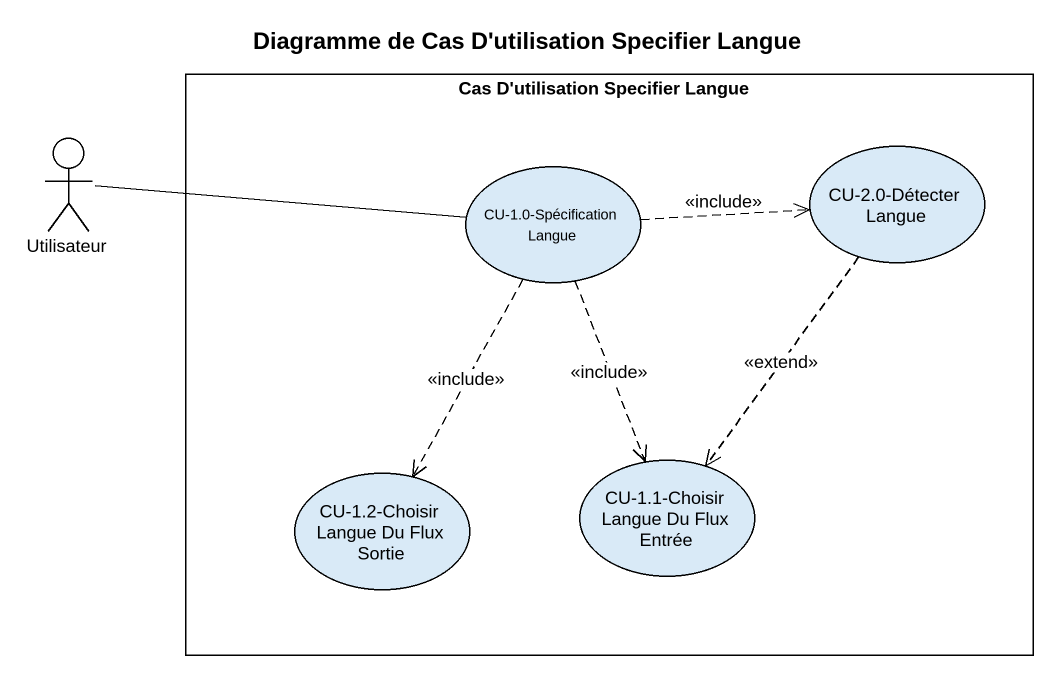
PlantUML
@startuml
title Diagramme de Cas D'utilisation Specifier Langue
rectangle "Cas D'utilisation Specifier Langue" as Cas_D_utilisation_Specifier {
  usecase "CU-1.0-Spécification Langue" as CU_1_0_Spécification_Langue
  usecase "CU-2.0-Détecter Langue" as CU_2_0_Détecter_Langue
  usecase "CU-1.1-Choisir Langue Du Flux Entrée" as CU_1_1_Choisir_Langue_Du
  usecase "CU-1.2-Choisir Langue Du Flux Sortie" as CU_1_2_Choisir_Langue_Du
}
actor Utilisateur
Utilisateur -right- CU_1_0_Spécification_Langue
CU_1_0_Spécification_Langue .right.> CU_2_0_Détecter_Langue : <<include>>
CU_1_0_Spécification_Langue ..> CU_1_1_Choisir_Langue_Du : <<include>>
CU_1_0_Spécification_Langue ..> CU_1_2_Choisir_Langue_Du : <<include>>
CU_2_0_Détecter_Langue ..> CU_1_1_Choisir_Langue_Du : <<extend>>
@enduml
